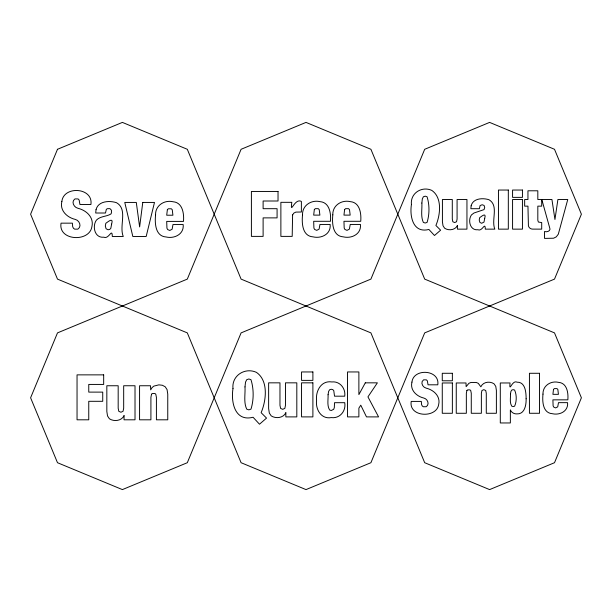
<?xml version="1.0" encoding="UTF-8"?>
<svg xmlns="http://www.w3.org/2000/svg" width="612" height="612" viewBox="0 0 612 612"><rect width="100%" height="100%" fill="white"/><g stroke="black" fill="none" stroke-linecap="round" stroke-linejoin="round"><path stroke-width="0.92" d="M541.804 199.512L549.576 227.435C551.435 230.701 547.182 232.529 544.542 231.489L544.542 238.397L553.577 238.221L556.285 236.852L558.312 234.197L567.76 199.512L557.899 199.512L554.946 219.494L551.932 199.512L537.818 199.512L537.818 190.791L527.949 190.791L527.949 199.512L524.66 199.512L524.66 206.145L527.949 206.145L528.416 225.882A4.353 4.353 0 0 0 532.501 229.11L541.704 229.14L541.704 222.569L538.392 222.049L537.818 220.266L537.818 206.145L541.704 206.145L541.704 199.512M124.052 415.655L124.045 419.809L135.015 419.809L135.015 385.751L123.678 385.751L123.678 408.219L123.05 411.302L120.924 412.243L118.797 411.302L118.177 408.219L118.177 385.751L106.832 385.751L106.832 411.448L107.521 415.946L109.41 418.784C114.031 421.844 121.589 420.941 124.052 415.655M285.85 412.74L285.842 416.894L296.812 416.894L296.812 382.837L285.475 382.837L285.475 405.305L284.848 408.388L282.721 409.329L280.594 408.388L279.967 405.305L279.967 382.837L268.63 382.837L268.63 408.533L269.318 413.031L271.2 415.869C275.828 418.929 283.379 418.027 285.85 412.74M457.409 225.53L457.401 229.14L466.948 229.14L466.948 199.512L457.08 199.512L457.08 219.058L456.537 221.743L454.685 222.561L452.834 221.743L452.291 219.058L452.291 199.512L442.422 199.512L442.422 221.865L443.027 225.782L444.664 228.253C448.688 230.908 455.259 230.127 457.409 225.53M244.991 386.899C245.42 394.235 243.469 402.321 246.728 409.16L248.847 409.856L250.966 409.16C253.881 400.019 253.881 388.827 250.966 379.685L248.847 378.989L246.728 379.685L245.527 382.14L244.991 386.899M421.867 203.046C422.234 209.426 420.536 216.464 423.374 222.416L425.218 223.02L427.061 222.416C429.601 214.46 429.601 204.722 427.061 196.773L425.218 196.169L423.374 196.773L422.334 198.908L421.867 203.046M510.477 394.021C510.683 398.007 509.467 402.642 511.762 406.177L513.17 406.575L514.623 406.177C516.773 401.418 516.78 394.824 514.623 390.058L513.17 389.668L511.762 390.058L510.898 391.435L510.477 394.021M328.078 394.709C328.3 399.735 326.839 405.542 329.654 410.025L331.26 410.499L333.678 409.306L334.32 407.6L334.527 402.696L344.732 402.696C346.193 411.034 339.836 418.769 331.253 417.598C321.101 419.442 315.425 409.306 316.58 400.462C315.455 391.244 321.078 380.243 331.819 381.942C339.874 380.985 345.849 388.452 344.732 396.186L334.527 396.186L333.777 390.708L332.798 389.622L331.26 389.255L329.654 389.729L328.613 391.435L328.078 394.709M232.988 388.589C230.8 402.336 234.901 421.959 253.07 417.262L259.496 424.208L266.541 418.103L261.133 412.687C266.235 400.631 268.691 380.748 256.405 372.348C244.953 367.116 231.52 375.592 232.988 388.589M411.425 204.523C409.52 216.472 413.085 233.547 428.897 229.462L434.482 235.505L440.617 230.188L435.905 225.484C440.342 214.996 442.484 197.691 431.789 190.393C421.829 185.841 410.139 193.216 411.425 204.523M155.563 214.957C154.714 223.173 155.257 236.24 166.074 236.974C174.366 238.971 184.258 234.212 183.179 224.55L172.974 224.55L172.125 229.24L169.776 230.464L167.642 229.554L166.938 228.177L166.701 221.399L183.485 221.399C184.158 213.733 182.674 202.457 173.02 201.746C164.376 199.665 155.142 205.571 155.563 214.957M302.535 214.858C301.685 223.074 302.229 236.133 313.046 236.867C321.338 238.864 331.23 234.113 330.151 224.443L319.946 224.443L319.097 229.133L316.748 230.364L314.614 229.446L313.91 228.069L313.673 221.292L330.457 221.292C331.13 213.626 329.646 202.35 319.992 201.639C311.347 199.558 302.114 205.464 302.535 214.858M332.813 214.858C331.964 223.074 332.507 236.133 343.324 236.867C351.617 238.864 361.508 234.113 360.43 224.443L350.225 224.443L349.375 229.133L347.027 230.364L344.893 229.446L344.189 228.069L343.952 221.292L360.736 221.292C361.409 213.626 359.925 202.35 350.271 201.639C341.626 199.558 332.392 205.464 332.813 214.858M542.989 394.113C542.232 401.426 542.714 413.046 552.345 413.704C559.72 415.479 568.525 411.249 567.569 402.65L558.488 402.65L557.731 406.819L555.635 407.913L553.738 407.102L553.11 405.878L552.904 399.843L567.844 399.843C568.441 393.019 567.117 382.982 558.527 382.355C550.831 380.496 542.615 385.751 542.989 394.113M61.866 201.478C59.571 210.536 67.075 217.497 75.268 219.41C79.545 220.374 81.977 226.578 77.854 229.14L74.695 229.163L73.471 228.291L72.667 226.692L72.4 223.158L61.055 223.158C57.979 240.837 89.26 242.497 91.846 226.876C94.263 217.49 86.407 210.291 77.954 208.287C73.853 207.43 70.9 201.532 74.993 198.9L78.106 198.946L79.139 200.009L79.958 204.507L90.905 204.507C93.475 187.356 63.564 185.467 61.866 201.478M411.945 382.11C409.895 390.173 416.581 396.369 423.871 398.068C427.673 398.932 429.846 404.448 426.174 406.728L423.366 406.751L422.272 405.978L421.553 404.555L421.316 401.411L411.218 401.411C408.487 417.147 436.325 418.623 438.628 404.716C440.778 396.369 433.786 389.951 426.258 388.176C422.609 387.411 419.985 382.156 423.626 379.815L426.396 379.861L427.321 380.802L428.048 384.81L437.787 384.81C440.074 369.549 413.46 367.866 411.945 382.11M111.621 224.153L110.803 228.375L109.716 229.416L108.087 229.76L106.075 228.75L105.318 226.042L105.822 223.303C108.293 221.582 113.809 216.839 111.621 224.153M484.704 218.407L483.993 222.08L481.636 223.281L479.884 222.408L479.227 220.052L479.663 217.673C481.812 216.166 486.617 212.043 484.704 218.407M526.121 398.764C526.289 404.762 524.851 414.324 516.819 413.903C514.011 414.056 511.311 412.419 510.362 409.872L510.362 422.961L500.295 422.961L500.295 382.967L510.033 382.967C509.054 393.447 511.999 379.608 517.041 382.171C525.517 381.926 526.091 392.613 526.121 398.764M96.03 209.664L95.694 213.007L105.501 213.007L106.32 209.373L107.299 208.684L109.984 208.654L111.438 210.23L111.43 213.007L110.864 214.039C106.312 216.747 100.238 216.097 96.39 220.152C92.045 226.279 94.63 238.29 103.818 237.196C109.035 239.583 112.103 227.327 112.31 236.492L123.264 236.492C118.85 225.905 128.214 209.388 116.479 202.679C109.41 200.415 98.195 200.958 96.03 209.664M471.141 205.8L470.85 208.707L479.38 208.707L480.099 205.548L482.179 204.752L484.077 205.441L484.704 207.491L484.046 209.602L473.971 213.007L471.454 214.927C467.675 220.251 469.924 230.709 477.918 229.752C482.463 231.826 485.125 221.169 485.308 229.14L494.833 229.14C491 219.93 499.14 205.563 488.934 199.719C482.784 197.752 473.022 198.227 471.141 205.8M142.772 202.434L139.628 226.922L136.292 202.434L124.772 202.434L132.827 236.492L146.176 236.492L154.484 202.434L142.772 202.434M292.605 214.927L292.192 236.385L280.877 236.385L280.877 202.327L291.825 202.327C289.958 216.105 294.479 197.584 301.379 201.44L301.379 212.012L295.864 212.096L293.859 213.091L292.605 214.927M167.359 209.725L166.701 215.217L172.913 215.217L172.255 209.725L171.306 208.776L168.292 208.776L167.359 209.725M314.331 209.618L313.673 215.118L319.885 215.118L319.227 209.618L318.278 208.669L315.264 208.669L314.331 209.618M344.61 209.618L343.952 215.118L350.163 215.118L349.506 209.618L348.557 208.669L345.543 208.669L344.61 209.618M553.493 389.454L552.904 394.342L558.427 394.342L557.846 389.454L556.997 388.605L554.319 388.605L553.493 389.454M151.539 394.227L150.912 397.31L150.912 419.809L139.567 419.809L139.567 385.751L150.529 385.751L150.667 389.89L152.005 387.687L153.819 386.118L158.898 384.856L162.379 385.269L165.179 386.746L167.061 389.584L167.757 394.113L167.757 419.809L156.412 419.809L156.412 397.31L155.785 394.227L154.943 393.516L152.38 393.516L151.539 394.227M466.902 390.51L466.344 393.256L466.344 413.276L456.254 413.276L456.254 382.967L466.007 382.967L466.13 386.646L468.945 383.288L470.988 382.446L476.235 382.454L478.255 383.319L480.864 386.815C482.983 381.812 489.96 380.916 494.083 383.854L495.766 386.371L496.386 390.41L496.386 413.276L486.288 413.276L486.288 393.256L485.729 390.51L483.824 389.668L481.927 390.51L481.369 393.256L481.369 413.276L471.271 413.276L471.271 393.256L470.712 390.51L469.955 389.875L467.66 389.875L466.902 390.51M57.49 149.29L30.6 214.2L57.49 279.11L187.31 332.89L241.09 462.71L306 489.6L370.91 462.71L424.69 332.89L554.51 279.11L581.4 214.2L554.51 149.29L489.6 122.4L424.69 149.29L370.91 279.11L241.09 332.89L187.31 462.71L122.4 489.6L57.49 462.71L30.6 397.8L57.49 332.89L187.31 279.11L241.09 149.29L306 122.4L370.91 149.29L424.69 279.11L554.51 332.89L581.4 397.8L554.51 462.71L489.6 489.6L424.69 462.71L370.91 332.89L241.09 279.11L187.31 149.29L122.4 122.4L57.49 149.29M365.295 382.837L358.877 394.61L358.877 371.951L347.532 371.951L347.532 416.894L358.877 416.894L358.877 408.143L360.766 405.182L366.489 416.894L378.576 416.894L367.942 396.874L377.382 382.837L365.295 382.837M508.32 190.041L498.451 190.041L498.451 229.14L508.32 229.14L508.32 190.041M522.441 190.041L512.573 190.041L512.573 197.37L522.441 197.37L522.441 190.041M278.032 191.449L251.402 191.449L251.402 236.385L263.114 236.385L263.114 217.88L277.083 217.88L277.083 208.692L263.114 208.692L263.114 201.004L278.032 201.004L278.032 191.449M522.441 199.512L512.573 199.512L512.573 229.14L522.441 229.14L522.441 199.512M312.893 371.951L301.548 371.951L301.548 380.373L312.893 380.373L312.893 371.951M452.367 373.282L442.269 373.282L442.269 380.779L452.367 380.779L452.367 373.282M539.524 373.282L529.434 373.282L529.434 413.276L539.524 413.276L539.524 373.282M103.673 374.865L77.043 374.865L77.043 419.809L88.755 419.809L88.755 401.304L102.732 401.304L102.732 392.116L88.755 392.116L88.755 384.428L103.673 384.428L103.673 374.865M312.893 382.837L301.548 382.837L301.548 416.894L312.893 416.894L312.893 382.837M452.367 382.967L442.269 382.967L442.269 413.276L452.367 413.276L452.367 382.967"/></g></svg>
